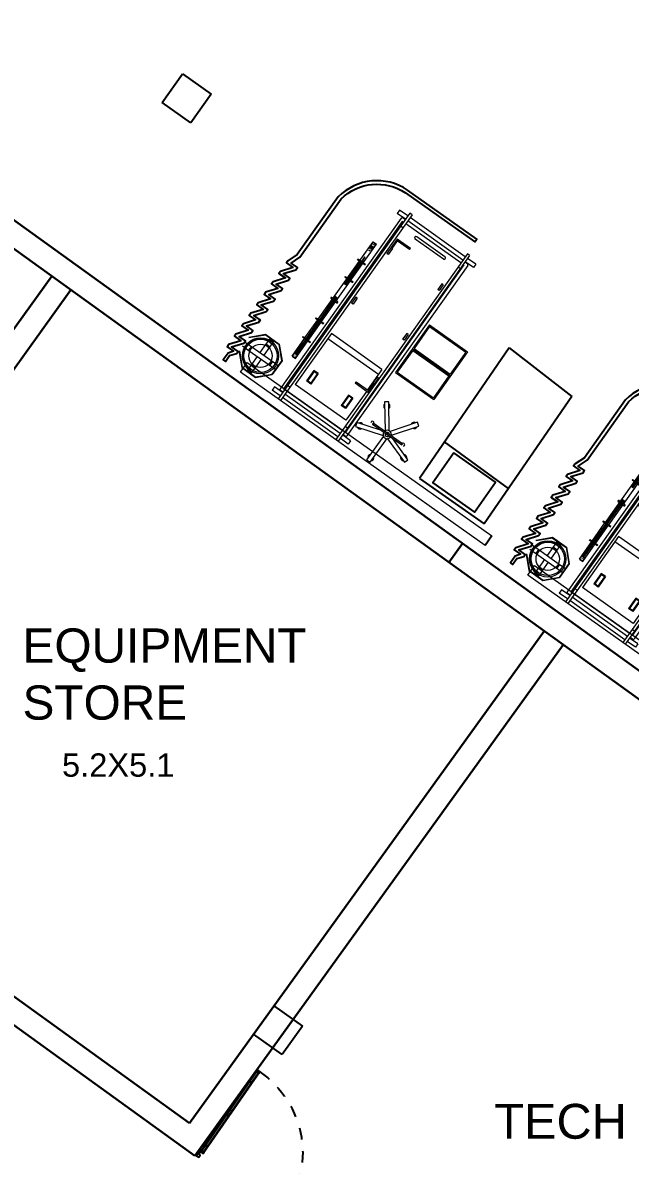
# Model space of a CAD drawing. Header units: metres. Extents: x 141303 to 146299, y 125960 to 127091.
# Drawn here: x 146012.66 to 146017.86, y 126166.26 to 126176.05 of the extents above; entities that cross this region are included whole.
import ezdxf

# ---------------------------------------------------------------- set-up
doc = ezdxf.new("R2010")
doc.units = ezdxf.units.M
doc.header["$MEASUREMENT"] = 0
for name, pattern in [('C05 _MOB-EQUIP URGENCIAS Y TOCOCIRUGÍA$0$006_URGENCIAS & TOCOCIRUGÍA$0$03.-PRIMER NIVEL GENERAL$0$XR-PLANTA 3ER NIVEL$0$DASHED', [19.05, 12.7, -6.35]), ('C05 _MOB-EQUIP URGENCIAS Y TOCOCIRUGÍA$0$006_URGENCIAS & TOCOCIRUGÍA$0$03.-PRIMER NIVEL GENERAL$0$XR-PLANTA 3ER NIVEL$0$DASHED2', [0.375, 0.25, -0.125]), ('C08_MUROS SERVICIOS$0$HIDDE100', [0.16, 0.1, -0.06])]:
    doc.linetypes.add(name, pattern=pattern)
doc.layers.add('door', color=12, linetype='Continuous')
doc.layers.add('FURNITURE', color=6, linetype='Continuous')
for name, color, linetype, lineweight in [('LETTERING', 50, 'Continuous', 30), ('new column', 4, 'Continuous', 25), ('NVMI_WALL', 7, 'Continuous', 30)]:
    doc.layers.add(name, color=color, linetype=linetype, lineweight=lineweight)
doc.layers.get('0').off()
doc.styles.get("Standard").update_dxf_attribs({"font": 'arial.ttf'})

# ---------------------------------------------------------------- blocks, each defined once
blk = doc.blocks.new('C05 _MOB-EQUIP URGENCIAS Y TOCOCIRUGÍA$0$cortina antibacterial')
blk.add_lwpolyline([(300.2657, -580.6732), (300.2657, -580.6512), (300.2657, -580.6732), (300.1987, -580.6732), (300.2657, -580.7612), (300.2657, -580.7832), (300.1987, -580.7832), (300.2657, -580.8712), (300.2657, -580.8932), (300.1987, -580.8932), (300.2657, -580.9812), (300.2657, -581.0032), (300.1987, -581.0032), (300.2657, -581.0913), (300.2657, -581.1133), (300.1987, -581.1133), (300.2657, -581.2013), (300.2657, -581.2233), (300.1987, -581.2233), (300.2307, -581.3093), (300.2307, -581.9212, 0.354939), (300.6507, -582.2812), (301.3781, -582.2812), (301.3781, -582.3112), (300.6507, -582.3112, -0.359051), (300.2007, -581.9212), (300.2007, -581.3133), (300.1657, -581.2233), (300.1657, -581.2013), (300.2327, -581.2013), (300.1657, -581.1133), (300.1657, -581.0913), (300.2327, -581.0913), (300.1657, -581.0032), (300.1657, -580.9812), (300.2327, -580.9812), (300.1657, -580.8932), (300.1657, -580.8712), (300.2327, -580.8712), (300.1657, -580.7832), (300.1657, -580.7612), (300.2327, -580.7612), (300.1657, -580.6732), (300.1657, -580.6512), (300.2327, -580.6512), (300.1657, -580.5632), (300.1657, -580.5412), (300.2327, -580.5412), (300.1657, -580.4532), (300.1657, -580.4312), (300.2327, -580.4312), (300.1657, -580.3432), (300.1657, -580.3212), (300.2327, -580.3212), (300.2047, -580.2809), (300.2047, -580.2112), (300.2267, -580.2112), (300.2267, -580.2736), (300.2657, -580.3212), (300.2657, -580.3432), (300.1987, -580.3432), (300.2657, -580.4312), (300.2657, -580.4532), (300.1987, -580.4532), (300.2657, -580.5412), (300.2657, -580.5632), (300.1987, -580.5632), (300.2657, -580.6512)], format="xyb")
blk = doc.blocks.new('bed ward')
at = {"layer": 'FURNITURE'}
for p, q in [((142390.7997, 126644.8988), (142391.2231, 126645.4299)), ((142391.2231, 126645.4299), (142392.3074, 126644.6671)), ((142390.7997, 126644.8988), (142391.9101, 126644.1162)), ((142392.0066, 126644.8787), (142391.6003, 126644.3345)), ((142392.4102, 126644.7311), (142392.4922, 126644.6739)), ((142391.9101, 126644.1162), (142392.3074, 126644.6671))]:
    blk.add_line(p, q, dxfattribs=at)
at = {"layer": 'FURNITURE', "lineweight": 0}
for p, q in [((142390.9006, 126642.6528, 310.935), (142392.4102, 126644.7311, 310.935)), ((142392.4922, 126644.6739, 310.935), (142390.9815, 126642.5941, 310.935)), ((142391.4412, 126643.7209, 310.935), (142391.621, 126643.9684, 310.935)), ((142390.9815, 126642.5941, 310.935), (142390.9006, 126642.6528, 310.935))]:
    blk.add_line(p, q, dxfattribs=at)
at = {"layer": 'FURNITURE', "linetype": 'Continuous', "lineweight": 0}
for p, q in [((142390.0804, 126644.6205, 310.935), (142390.0299, 126644.551, 310.935)), ((142390.1087, 126644.6, 310.935), (142390.0582, 126644.5304, 310.935)), ((142390.0804, 126644.6205, 310.935), (142390.1087, 126644.6, 310.935)), ((142390.0157, 126644.5315, 310.935), (142389.6749, 126644.0623, 310.935)), ((142390.0441, 126644.511, 310.935), (142389.7032, 126644.0417, 310.935)), ((142390.0683, 126644.4933, 310.935), (142389.7275, 126644.0241, 310.935)), ((142390.0056, 126644.5686, 310.935), (142389.9915, 126644.5492, 310.935)), ((142389.9915, 126644.5492, 310.935), (142391.5692, 126643.4032, 310.935)), ((142390.0056, 126644.5686, 310.935), (142391.5833, 126643.4226, 310.935)), ((142390.0766, 126644.5491, 310.935), (142390.0614, 126644.5281, 310.935)), ((142390.086, 126644.5176, 310.935), (142390.0824, 126644.5128, 310.935)), ((142390.086, 126644.5176, 310.935), (142391.5099, 126643.4833, 310.935)), ((142390.0906, 126644.5513, 310.935), (142391.5388, 126643.4994, 310.935)), ((142390.5962, 126644.2164, 310.935), (142390.8313, 126644.54, 310.935)), ((142390.6102, 126644.2186, 310.935), (142390.8335, 126644.526, 310.935)), ((142390.8313, 126644.54, 310.935), (142391.2359, 126644.2462, 310.935)), ((142390.8335, 126644.526, 310.935), (142391.0196, 126644.3909, 310.935)), ((142390.1172, 126644.4875, 310.935), (142390.1031, 126644.4681, 310.935)), ((142390.7963, 126644.0834, 310.935), (142391.0196, 126644.3909, 310.935)), ((142390.7985, 126644.0694, 310.935), (142391.0336, 126644.3931, 310.935)), ((142390.014, 126644.3573, 310.935), (142389.8401, 126644.1178, 310.935)), ((142390.0334, 126644.3432, 310.935), (142389.8595, 126644.1037, 310.935)), ((142390.2537, 126644.3402, 310.935), (142390.2449, 126644.328, 310.935)), ((142390.2449, 126644.328, 310.935), (142390.2942, 126644.2922, 310.935)), ((142390.2537, 126644.3402, 310.935), (142390.3031, 126644.3043, 310.935)), ((142390.3031, 126644.3043, 310.935), (142390.2942, 126644.2922, 310.935)), ((142390.8125, 126644.0717, 310.935), (142391.0358, 126644.3791, 310.935)), ((142391.0358, 126644.3791, 310.935), (142391.2219, 126644.2439, 310.935)), ((142390.5962, 126644.2164, 310.935), (142391.0008, 126643.9225, 310.935)), ((142390.6102, 126644.2186, 310.935), (142390.7963, 126644.0834, 310.935)), ((142390.9986, 126643.9365, 310.935), (142391.2219, 126644.2439, 310.935)), ((142391.0008, 126643.9225, 310.935), (142391.2359, 126644.2462, 310.935)), ((142389.6608, 126644.0429, 310.935), (142389.6102, 126643.9733, 310.935)), ((142389.6506, 126644.0799, 310.935), (142389.6365, 126644.0605, 310.935)), ((142389.6365, 126644.0605, 310.935), (142391.2142, 126642.9145, 310.935)), ((142389.6891, 126644.0223, 310.935), (142389.6386, 126643.9527, 310.935)), ((142389.6506, 126644.0799, 310.935), (142391.2283, 126642.9339, 310.935)), ((142389.6922, 126644.02, 310.935), (142389.6769, 126643.999, 310.935)), ((142389.7134, 126644.0047, 310.935), (142389.7063, 126643.9949, 310.935)), ((142389.7623, 126643.9988, 310.935), (142389.7482, 126643.9794, 310.935)), ((142389.9399, 126644.0613, 310.935), (142389.8577, 126643.9481, 310.935)), ((142389.9489, 126644.0548, 310.935), (142389.8731, 126643.9504, 310.935)), ((142389.9399, 126644.0613, 310.935), (142389.9489, 126644.0548, 310.935)), ((142390.6752, 126644.034, 310.935), (142390.6664, 126644.0218, 310.935)), ((142390.6664, 126644.0218, 310.935), (142390.7158, 126643.986, 310.935)), ((142390.6752, 126644.034, 310.935), (142390.7246, 126643.9981, 310.935)), ((142390.8125, 126644.0717, 310.935), (142390.9986, 126643.9365, 310.935)), ((142389.6102, 126643.9733, 310.935), (142389.6386, 126643.9527, 310.935)), ((142389.6791, 126643.985, 310.935), (142391.1296, 126642.9314, 310.935)), ((142389.7063, 126643.9949, 310.935), (142391.1303, 126642.9606, 310.935)), ((142389.8577, 126643.9481, 310.935), (142389.9798, 126643.8593, 310.935)), ((142389.8731, 126643.9504, 310.935), (142389.9369, 126643.904, 310.935)), ((142389.9393, 126643.9073, 310.935), (142389.9305, 126643.8952, 310.935)), ((142389.9393, 126643.9073, 310.935), (142389.9886, 126643.8714, 310.935)), ((142390.7246, 126643.9981, 310.935), (142390.7158, 126643.986, 310.935)), ((142389.9886, 126643.8714, 310.935), (142389.9798, 126643.8593, 310.935)), ((142390.9733, 126643.8063, 310.935), (142390.6607, 126643.3759, 310.935)), ((142390.9733, 126643.8063, 310.935), (142391.1477, 126643.6797, 310.935)), ((142390.5371, 126643.2647, 310.935), (142389.8784, 126643.7432, 310.935)), ((142390.5577, 126643.2931, 310.935), (142389.899, 126643.7716, 310.935)), ((142391.017, 126643.7746, 310.935), (142390.7044, 126643.3441, 310.935)), ((142391.0378, 126643.7664, 310.935), (142391.0466, 126643.7786, 310.935)), ((142391.0872, 126643.7306, 310.935), (142391.0378, 126643.7664, 310.935)), ((142391.1688, 126643.6898, 310.935), (142391.0466, 126643.7786, 310.935)), ((142391.0872, 126643.7306, 310.935), (142391.096, 126643.7427, 310.935)), ((142391.1533, 126643.6875, 310.935), (142391.0895, 126643.7338, 310.935)), ((142390.0073, 126643.6676, 310.935), (142390.0089, 126643.6701, 310.935)), ((142390.0073, 126643.6676, 310.935), (142390.0516, 126643.6395, 310.935)), ((142390.0089, 126643.6701, 310.935), (142390.0532, 126643.6419, 310.935)), ((142390.089, 126643.6119, 310.935), (142390.0089, 126643.6701, 310.935)), ((142390.0462, 126643.6425, 310.935), (142390.0905, 126643.6143, 310.935)), ((142391.0775, 126643.5831, 310.935), (142391.1533, 126643.6875, 310.935)), ((142391.0865, 126643.5765, 310.935), (142391.1688, 126643.6898, 310.935)), ((142391.1567, 126643.6731, 310.935), (142391.4054, 126643.4925, 310.935)), ((142390.1567, 126643.5591, 310.935), (142390.1583, 126643.5616, 310.935)), ((142390.1567, 126643.5591, 310.935), (142390.201, 126643.531, 310.935)), ((142390.2384, 126643.5034, 310.935), (142390.1583, 126643.5616, 310.935)), ((142390.1583, 126643.5616, 310.935), (142390.2026, 126643.5334, 310.935)), ((142390.1941, 126643.5315, 310.935), (142390.2384, 126643.5034, 310.935)), ((142390.1956, 126643.534, 310.935), (142390.2399, 126643.5058, 310.935)), ((142390.3608, 126643.6011, 310.935), (142390.352, 126643.589, 310.935)), ((142390.352, 126643.589, 310.935), (142390.4014, 126643.5531, 310.935)), ((142390.3608, 126643.6011, 310.935), (142390.4102, 126643.5653, 310.935)), ((142390.4102, 126643.5653, 310.935), (142390.4014, 126643.5531, 310.935)), ((142391.0865, 126643.5765, 310.935), (142391.0775, 126643.5831, 310.935)), ((142391.2158, 126643.5548, 310.935), (142391.1888, 126643.5176, 310.935)), ((142391.1888, 126643.5176, 310.935), (142391.2778, 126643.4529, 310.935)), ((142391.2171, 126643.5464, 310.935), (142391.1972, 126643.5189, 310.935)), ((142391.1972, 126643.5189, 310.935), (142391.2765, 126643.4613, 310.935)), ((142391.2158, 126643.5548, 310.935), (142391.3048, 126643.4901, 310.935)), ((142391.2171, 126643.5464, 310.935), (142391.2964, 126643.4888, 310.935)), ((142391.5812, 126643.5304, 310.935), (142391.5307, 126643.4608, 310.935)), ((142391.6096, 126643.5098, 310.935), (142391.559, 126643.4402, 310.935)), ((142391.5812, 126643.5304, 310.935), (142391.6096, 126643.5098, 310.935)), ((142390.2384, 126643.5034, 310.935), (142390.2399, 126643.5058, 310.935)), ((142391.4054, 126643.4925, 310.935), (142391.0927, 126643.062, 310.935)), ((142391.4923, 126643.459, 310.935), (142391.1303, 126642.9606, 310.935)), ((142391.5166, 126643.4414, 310.935), (142391.1757, 126642.9721, 310.935)), ((142391.5449, 126643.4208, 310.935), (142391.204, 126642.9515, 310.935)), ((142391.2964, 126643.4888, 310.935), (142391.2765, 126643.4613, 310.935)), ((142391.3048, 126643.4901, 310.935), (142391.2778, 126643.4529, 310.935)), ((142391.4716, 126643.5037, 310.935), (142391.4575, 126643.4843, 310.935)), ((142391.5099, 126643.4833, 310.935), (142391.5064, 126643.4784, 310.935)), ((142391.541, 126643.4854, 310.935), (142391.5257, 126643.4644, 310.935)), ((142391.5833, 126643.4226, 310.935), (142391.5692, 126643.4032, 310.935)), ((142390.6607, 126643.3759, 310.935), (142391.0927, 126643.062, 310.935)), ((142390.5082, 126643.3038, 310.935), (142390.5097, 126643.3063, 310.935)), ((142390.5082, 126643.3038, 310.935), (142390.5525, 126643.2757, 310.935)), ((142390.5097, 126643.3063, 310.935), (142390.554, 126643.2781, 310.935)), ((142390.5898, 126643.2481, 310.935), (142390.5097, 126643.3063, 310.935)), ((142390.5455, 126643.2763, 310.935), (142390.5898, 126643.2481, 310.935)), ((142390.5471, 126643.2787, 310.935), (142390.5914, 126643.2506, 310.935)), ((142390.5491, 126643.2813, 310.935), (142390.5712, 126643.3117, 310.935)), ((142390.5898, 126643.2481, 310.935), (142390.5914, 126643.2506, 310.935)), ((142391.0019, 126643.2603, 310.935), (142390.9749, 126643.223, 310.935)), ((142390.9749, 126643.223, 310.935), (142391.0639, 126643.1584, 310.935)), ((142391.0032, 126643.2519, 310.935), (142390.9832, 126643.2244, 310.935)), ((142390.9832, 126643.2244, 310.935), (142391.0625, 126643.1668, 310.935)), ((142391.0019, 126643.2603, 310.935), (142391.0909, 126643.1956, 310.935)), ((142391.0032, 126643.2519, 310.935), (142391.0825, 126643.1943, 310.935)), ((142390.667, 126643.1885, 310.935), (142390.6685, 126643.1909, 310.935)), ((142390.667, 126643.1885, 310.935), (142390.7113, 126643.1603, 310.935)), ((142390.6685, 126643.1909, 310.935), (142390.7128, 126643.1628, 310.935)), ((142390.7486, 126643.1328, 310.935), (142390.6685, 126643.1909, 310.935)), ((142390.7043, 126643.1609, 310.935), (142390.7486, 126643.1328, 310.935)), ((142390.7059, 126643.1634, 310.935), (142390.7502, 126643.1352, 310.935)), ((142390.7486, 126643.1328, 310.935), (142390.7502, 126643.1352, 310.935)), ((142391.0825, 126643.1943, 310.935), (142391.0625, 126643.1668, 310.935)), ((142391.0909, 126643.1956, 310.935), (142391.0639, 126643.1584, 310.935)), ((142390.66, 126642.8107, 310.935), (142390.7458, 126642.9288, 310.935)), ((142390.6633, 126642.8083, 310.935), (142390.7491, 126642.9264, 310.935)), ((142390.7458, 126642.9288, 310.935), (142390.8882, 126642.9514, 310.935)), ((142390.7464, 126642.9248, 310.935), (142390.8889, 126642.9474, 310.935)), ((142390.8858, 126642.9481, 310.935), (142391.004, 126642.8623, 310.935)), ((142390.8882, 126642.9514, 310.935), (142391.0064, 126642.8656, 310.935)), ((142391.1167, 126643.015, 310.935), (142391.1026, 126642.9956, 310.935)), ((142391.1616, 126642.9527, 310.935), (142391.1111, 126642.8831, 310.935)), ((142391.1899, 126642.9321, 310.935), (142391.1394, 126642.8625, 310.935)), ((142391.1589, 126642.9547, 310.935), (142391.1436, 126642.9336, 310.935)), ((142391.2283, 126642.9339, 310.935), (142391.2142, 126642.9145, 310.935)), ((142390.6908, 126642.8532, 310.935), (142390.7475, 126642.812, 310.935)), ((142390.7037, 126642.8445, 310.935), (142390.7272, 126642.8768, 310.935)), ((142390.7037, 126642.8445, 310.935), (142390.7069, 126642.8421, 310.935)), ((142390.7069, 126642.8421, 310.935), (142390.7304, 126642.8745, 310.935)), ((142390.7075, 126642.8565, 310.935), (142390.7169, 126642.8695, 310.935)), ((142390.7075, 126642.8565, 310.935), (142390.7107, 126642.8542, 310.935)), ((142390.7149, 126642.8864, 310.935), (142390.7716, 126642.8452, 310.935)), ((142390.7169, 126642.8695, 310.935), (142390.7201, 126642.8671, 310.935)), ((142390.7186, 126642.8583, 310.935), (142390.7292, 126642.8507, 310.935)), ((142390.7272, 126642.8768, 310.935), (142390.7304, 126642.8745, 310.935)), ((142390.7427, 126642.8155, 310.935), (142390.7668, 126642.8487, 310.935)), ((142390.7475, 126642.812, 310.935), (142390.7716, 126642.8452, 310.935)), ((142390.8895, 126642.8638, 310.935), (142390.9307, 126642.9206, 310.935)), ((142390.8895, 126642.8638, 310.935), (142390.9227, 126642.8398, 310.935)), ((142390.893, 126642.8687, 310.935), (142390.9262, 126642.8446, 310.935)), ((142390.9227, 126642.8398, 310.935), (142390.9639, 126642.8965, 310.935)), ((142391.0249, 126642.7225, 310.935), (142391.0023, 126642.865, 310.935)), ((142391.0289, 126642.7231, 310.935), (142391.0064, 126642.8656, 310.935)), ((142391.1111, 126642.8831, 310.935), (142391.1394, 126642.8625, 310.935)), ((142390.6825, 126642.6682, 310.935), (142390.66, 126642.8107, 310.935)), ((142390.6866, 126642.6689, 310.935), (142390.664, 126642.8114, 310.935)), ((142390.725, 126642.6374, 310.935), (142390.7662, 126642.6941, 310.935)), ((142390.7582, 126642.6133, 310.935), (142390.7994, 126642.67, 310.935)), ((142390.7627, 126642.6892, 310.935), (142390.7959, 126642.6652, 310.935)), ((142390.7662, 126642.6941, 310.935), (142390.7994, 126642.67, 310.935)), ((142390.9173, 126642.6887, 310.935), (142390.9414, 126642.7219, 310.935)), ((142390.9173, 126642.6887, 310.935), (142390.974, 126642.6475, 310.935)), ((142390.9221, 126642.6852, 310.935), (142390.9462, 126642.7183, 310.935)), ((142390.9398, 126642.6074, 310.935), (142391.0256, 126642.7256, 310.935)), ((142390.9414, 126642.7219, 310.935), (142390.9981, 126642.6807, 310.935)), ((142390.9431, 126642.605, 310.935), (142391.0289, 126642.7231, 310.935)), ((142390.9585, 126642.6594, 310.935), (142390.982, 126642.6917, 310.935)), ((142390.9585, 126642.6594, 310.935), (142390.9618, 126642.657, 310.935)), ((142390.9618, 126642.657, 310.935), (142390.9853, 126642.6894, 310.935)), ((142390.9654, 126642.6791, 310.935), (142390.9703, 126642.6755, 310.935)), ((142390.9688, 126642.6667, 310.935), (142390.972, 126642.6644, 310.935)), ((142390.972, 126642.6644, 310.935), (142390.9814, 126642.6773, 310.935)), ((142390.9782, 126642.6797, 310.935), (142390.9814, 126642.6773, 310.935)), ((142390.982, 126642.6917, 310.935), (142390.9853, 126642.6894, 310.935)), ((142390.8, 126642.5865, 310.935), (142390.9425, 126642.6091, 310.935)), ((142390.8007, 126642.5824, 310.935), (142390.9431, 126642.605, 310.935))]:
    blk.add_line(p, q, dxfattribs=at)
at = {"layer": 'FURNITURE', "linetype": 'C05 _MOB-EQUIP URGENCIAS Y TOCOCIRUGÍA$0$006_URGENCIAS & TOCOCIRUGÍA$0$03.-PRIMER NIVEL GENERAL$0$XR-PLANTA 3ER NIVEL$0$DASHED2', "lineweight": 0}
for p, q in [((142389.8784, 126643.7432, 310.935), (142389.899, 126643.7716, 310.935)), ((142389.8834, 126643.7458, 310.935), (142389.8981, 126643.766, 310.935)), ((142389.9061, 126643.7262, 310.935), (142389.8839, 126643.7423, 310.935)), ((142389.9237, 126643.7505, 310.935), (142389.9016, 126643.7666, 310.935)), ((142389.9096, 126643.7268, 310.935), (142389.9243, 126643.747, 310.935)), ((142390.5442, 126643.2745, 310.935), (142389.9137, 126643.7324, 310.935)), ((142390.5506, 126643.2834, 310.935), (142389.9202, 126643.7413, 310.935)), ((142390.0228, 126643.6099, 310.935), (142390.0447, 126643.6401, 310.935)), ((142390.0275, 126643.6065, 310.935), (142390.0228, 126643.6099, 310.935)), ((142390.0275, 126643.6065, 310.935), (142390.0496, 126643.6369, 310.935)), ((142390.0447, 126643.6401, 310.935), (142390.089, 126643.6119, 310.935)), ((142390.0483, 126643.645, 310.935), (142390.0704, 126643.6755, 310.935)), ((142390.0532, 126643.6419, 310.935), (142390.0751, 126643.6721, 310.935)), ((142390.0751, 126643.6721, 310.935), (142390.0704, 126643.6755, 310.935)), ((142390.089, 126643.6119, 310.935), (142390.0905, 126643.6143, 310.935)), ((142390.1722, 126643.5014, 310.935), (142390.1941, 126643.5315, 310.935)), ((142390.1769, 126643.498, 310.935), (142390.199, 126643.5284, 310.935)), ((142390.1977, 126643.5365, 310.935), (142390.2198, 126643.567, 310.935)), ((142390.2026, 126643.5334, 310.935), (142390.2245, 126643.5635, 310.935)), ((142390.2245, 126643.5635, 310.935), (142390.2198, 126643.567, 310.935)), ((142390.1769, 126643.498, 310.935), (142390.1722, 126643.5014, 310.935)), ((142390.3516, 126643.3837, 310.935), (142390.3873, 126643.4327, 310.935)), ((142390.361, 126643.3768, 310.935), (142390.3966, 126643.4259, 310.935)), ((142390.5236, 126643.2461, 310.935), (142390.5455, 126643.2763, 310.935)), ((142390.5283, 126643.2427, 310.935), (142390.5236, 126643.2461, 310.935)), ((142390.5283, 126643.2427, 310.935), (142390.5504, 126643.2732, 310.935)), ((142390.6959, 126643.1494, 310.935), (142390.5418, 126643.2613, 310.935)), ((142390.703, 126643.1591, 310.935), (142390.5489, 126643.271, 310.935)), ((142390.554, 126643.2781, 310.935), (142390.5759, 126643.3083, 310.935)), ((142390.7095, 126643.168, 310.935), (142390.5553, 126643.2799, 310.935)), ((142390.7165, 126643.1777, 310.935), (142390.5624, 126643.2897, 310.935)), ((142390.5759, 126643.3083, 310.935), (142390.5712, 126643.3117, 310.935)), ((142390.6824, 126643.1308, 310.935), (142390.7043, 126643.1609, 310.935)), ((142390.6871, 126643.1274, 310.935), (142390.6824, 126643.1308, 310.935)), ((142390.6871, 126643.1274, 310.935), (142390.7092, 126643.1578, 310.935)), ((142390.8493, 126643.038, 310.935), (142390.7006, 126643.146, 310.935)), ((142390.8281, 126643.0682, 310.935), (142390.7077, 126643.1557, 310.935)), ((142390.7079, 126643.1659, 310.935), (142390.73, 126643.1963, 310.935)), ((142390.7128, 126643.1628, 310.935), (142390.7347, 126643.1929, 310.935)), ((142390.8346, 126643.0771, 310.935), (142390.7141, 126643.1646, 310.935)), ((142390.8699, 126643.0663, 310.935), (142390.7212, 126643.1743, 310.935)), ((142390.7347, 126643.1929, 310.935), (142390.73, 126643.1963, 310.935)), ((142390.824, 126643.0625, 310.935), (142390.8387, 126643.0828, 310.935)), ((142390.8467, 126643.043, 310.935), (142390.8246, 126643.0591, 310.935)), ((142390.8644, 126643.0672, 310.935), (142390.8422, 126643.0833, 310.935)), ((142390.8493, 126643.038, 310.935), (142390.8699, 126643.0663, 310.935)), ((142390.8502, 126643.0435, 310.935), (142390.8649, 126643.0637, 310.935))]:
    blk.add_line(p, q, dxfattribs=at)
at = {"layer": 'FURNITURE', "linetype": 'C05 _MOB-EQUIP URGENCIAS Y TOCOCIRUGÍA$0$006_URGENCIAS & TOCOCIRUGÍA$0$03.-PRIMER NIVEL GENERAL$0$XR-PLANTA 3ER NIVEL$0$DASHED', "lineweight": 0}
for p, q in [((142390.7662, 126642.6941, 310.935), (142390.8895, 126642.8638, 310.935)), ((142390.7716, 126642.8452, 310.935), (142390.8399, 126642.7956, 310.935)), ((142390.7994, 126642.67, 310.935), (142390.9227, 126642.8398, 310.935)), ((142390.7475, 126642.812, 310.935), (142390.8158, 126642.7624, 310.935)), ((142390.849, 126642.7383, 310.935), (142390.9173, 126642.6887, 310.935)), ((142390.8731, 126642.7715, 310.935), (142390.9414, 126642.7219, 310.935))]:
    blk.add_line(p, q, dxfattribs=at)
at = {"layer": 'FURNITURE'}
blk.add_lwpolyline([(142391.695, 126644.4122), (142391.9489, 126644.2293), (142392.204, 126644.5834), (142391.9501, 126644.7663)], close=True, dxfattribs=at)
at = {"layer": 'FURNITURE', "lineweight": 0, "elevation": 310.935}
for points in [[(142391.5386, 126643.8799), (142391.4621, 126644.1159), (142391.4278, 126644.1048), (142391.5043, 126643.8688)], [(142391.567, 126643.8476), (142391.7708, 126643.9891), (142391.7503, 126644.0187), (142391.5632, 126643.8888)], [(142391.4998, 126643.8626), (142391.2517, 126643.862), (142391.2518, 126643.8259), (142391.4999, 126643.8265)], [(142391.4962, 126643.7966), (142391.4263, 126643.5851), (142391.4605, 126643.5738), (142391.5384, 126643.8093)], [(142391.5457, 126643.8117), (142391.7464, 126643.6658), (142391.7676, 126643.6949), (142391.5669, 126643.8408)]]:
    blk.add_lwpolyline(points, dxfattribs=at)
blk.add_lwpolyline([(142391.6317, 126643.9831, 2.414214), (142391.6211, 126643.9685), (142391.6138, 126643.9738), (142391.4338, 126643.726), (142391.4411, 126643.7207, 2.414214), (142391.4305, 126643.7061)], format="xyb", dxfattribs=at)
at = {"layer": 'FURNITURE', "linetype": 'C05 _MOB-EQUIP URGENCIAS Y TOCOCIRUGÍA$0$006_URGENCIAS & TOCOCIRUGÍA$0$03.-PRIMER NIVEL GENERAL$0$XR-PLANTA 3ER NIVEL$0$DASHED2', "lineweight": 0}
for centre, radius in [((142389.9033, 126643.7468, 310.935), 0.000769), ((142389.9534, 126643.7104, 310.935), 0.003), ((142390.1476, 126643.5693, 310.935), 0.003), ((142390.6007, 126643.2402, 310.935), 0.003), ((142390.7949, 126643.0992, 310.935), 0.003), ((142390.8454, 126643.0625, 310.935), 0.000769)]:
    blk.add_circle(centre, radius, dxfattribs=at)
at = {"layer": 'FURNITURE', "linetype": 'Continuous', "lineweight": 0}
for radius in [0.1555, 0.1425, 0.1]:
    blk.add_circle((142390.8445, 126642.7669, 310.935), radius, dxfattribs=at)
for centre, radius, start, end in [((142390.0847, 126644.5432, 310.935), 0.01, 54.006, 144.006), ((142390.0237, 126644.3502, 310.935), 0.012, 324.006, 144.006), ((142389.8498, 126644.1108, 310.935), 0.012, 144.006, 324.006), ((142389.685, 126643.9931, 310.935), 0.01, 144.006, 234.006), ((142391.5329, 126643.4913, 310.935), 0.01, 324.006, 54.006), ((142391.1355, 126642.9395, 310.935), 0.01, 234.006, 324.006), ((142390.8445, 126642.7669, 310.935), 0.1495, 144.006, 324.006)]:
    blk.add_arc(centre, radius, start, end, dxfattribs=at)
at = {"layer": 'FURNITURE', "lineweight": 0}
for centre, radius, start, end in [((142391.4561, 126644.0761, 310.935), 0.027, 329.76187, 66.14124), ((142391.4561, 126644.0761, 310.935), 0.027, 149.76187, 246.14124), ((142391.731, 126643.9833, 310.935), 0.027, 76.56714, 172.94651), ((142391.731, 126643.9833, 310.935), 0.027, 256.56714, 352.94651), ((142391.2878, 126643.8441, 310.935), 0.027, 41.94298, 138.32235), ((142391.2878, 126643.8441, 310.935), 0.027, 221.94298, 318.32235), ((142391.5311, 126643.8446, 310.935), 0.036, 68.48351, 219.52848), ((142391.5311, 126643.8446, 310.935), 0.036, 234.006, 54.006), ((142391.5311, 126643.8446, 310.935), 0.018, 84.006, 204.006), ((142391.5311, 126643.8446, 310.935), 0.018, 234.006, 54.006), ((142391.7278, 126643.7015, 310.935), 0.027, 5.7848, 102.16417), ((142391.4547, 126643.6136, 310.935), 0.027, 113.50803, 209.8874), ((142391.4547, 126643.6136, 310.935), 0.027, 293.50803, 29.8874), ((142391.7278, 126643.7015, 310.935), 0.027, 185.7848, 282.16417)]:
    blk.add_arc(centre, radius, start, end, dxfattribs=at)
at = {"layer": 'FURNITURE', "linetype": 'C05 _MOB-EQUIP URGENCIAS Y TOCOCIRUGÍA$0$006_URGENCIAS & TOCOCIRUGÍA$0$03.-PRIMER NIVEL GENERAL$0$XR-PLANTA 3ER NIVEL$0$DASHED2', "lineweight": 0}
for centre, radius, start, end in [((142389.8854, 126643.7443, 310.935), 0.0025, 144.006, 234.006), ((142389.9001, 126643.7646, 310.935), 0.0025, 54.006, 144.006), ((142389.9076, 126643.7282, 310.935), 0.0025, 234.006, 324.006), ((142389.9223, 126643.7485, 310.935), 0.0025, 324.006, 54.006), ((142390.3919, 126643.4293, 310.935), 0.0058, 324.006, 144.006), ((142390.3563, 126643.3803, 310.935), 0.0058, 144.006, 324.006), ((142390.826, 126643.0611, 310.935), 0.0025, 144.006, 234.006), ((142390.8407, 126643.0813, 310.935), 0.0025, 54.006, 144.006), ((142390.8482, 126643.045, 310.935), 0.0025, 234.006, 324.006), ((142390.8629, 126643.0652, 310.935), 0.0025, 324.006, 54.006)]:
    blk.add_arc(centre, radius, start, end, dxfattribs=at)
at = {"layer": 'FURNITURE', "lineweight": 0, "xscale": -1, "rotation": 234.0059966302266}
blk.add_blockref('C05 _MOB-EQUIP URGENCIAS Y TOCOCIRUGÍA$0$cortina antibacterial', (142683.8811, 126058.568, 310.935), dxfattribs=at)
blk = doc.blocks.new('C08_MUROS SERVICIOS$0$DOOR 1.20')
at = {"linetype": 'C08_MUROS SERVICIOS$0$HIDDE100'}
blk.add_lwpolyline([(187.586, 86.339, -0.424767), (188.786, 87.579)], format="xyb", dxfattribs=at)
at = {"linetype": 'ByBlock'}
blk.add_lwpolyline([(188.826, 86.379), (188.826, 87.579), (188.786, 87.579), (188.786, 86.379), (188.826, 86.379)], dxfattribs=at)
for points in [[(188.826, 87.559), (188.786, 87.559), (188.786, 87.579), (188.826, 87.579)], [(188.821, 87.41), (188.791, 87.41), (188.791, 87.419), (188.821, 87.419)], [(188.796, 87.419), (188.816, 87.419), (188.816, 87.41), (188.796, 87.41)], [(188.791, 86.999), (188.821, 86.999), (188.821, 86.919), (188.791, 86.919)], [(188.821, 86.469), (188.791, 86.469), (188.791, 86.479), (188.821, 86.479)], [(188.796, 86.479), (188.816, 86.479), (188.816, 86.469), (188.796, 86.469)], [(188.826, 86.379), (188.786, 86.379), (188.786, 86.399), (188.826, 86.399)]]:
    blk.add_lwpolyline(points, close=True)
blk.add_lwpolyline([(188.821, 86.399), (188.821, 87.559), (188.791, 87.559), (188.791, 86.399)], close=True, dxfattribs=at)
for points in [[(187.576, 86.379), (187.576, 86.309), (187.606, 86.309), (187.606, 86.339), (187.586, 86.339), (187.586, 86.379), (187.576, 86.379)], [(188.836, 86.379), (188.836, 86.309), (188.806, 86.309), (188.806, 86.339), (188.826, 86.339), (188.826, 86.379), (188.836, 86.379)]]:
    blk.add_lwpolyline(points)

msp = doc.modelspace()

# ---------------------------------------------------------------- linework, layer by layer
at = {"layer": 'new column'}
for p, q in [((146013.85428, 126175.36861), (146014.02822, 126175.61304)), ((146014.02822, 126175.61304), (146014.27265, 126175.4391)), ((146014.09871, 126175.19467), (146013.85428, 126175.36861)), ((146014.27265, 126175.4391), (146014.09871, 126175.19467)), ((146014.63695, 126167.38399), (146014.81089, 126167.62841)), ((146014.81089, 126167.62841), (146015.05531, 126167.45447)), ((146015.05531, 126167.45447), (146014.88138, 126167.21005)), ((146014.88138, 126167.21005), (146014.63695, 126167.38399))]:
    msp.add_line(p, q, dxfattribs=at)
at = {"layer": 'NVMI_WALL'}
for p, q in [((146023.72908, 126166.3271), (146009.85759, 126176.32535)), ((146023.61277, 126166.1644), (146009.90289, 126176.04616)), ((146009.75324, 126169.50152), (146012.90882, 126173.87955)), ((146009.91549, 126169.38458), (146013.07107, 126173.76261)), ((146016.31097, 126171.42736), (146016.42729, 126171.59006)), ((146016.31097, 126171.42736), (146016.42729, 126171.59006)), ((146014.08861, 126166.62323), (146017.12725, 126170.83901)), ((146014.13392, 126166.34404), (146017.28949, 126170.72207)), ((146014.08861, 126166.62323), (146010.76255, 126169.02058)), ((146014.13392, 126166.34404), (146010.6456, 126168.85833))]:
    msp.add_line(p, q, dxfattribs=at)

# ---------------------------------------------------------------- block references
at = {"layer": 'door', "xscale": -0.7088458887546228, "yscale": 0.7088458887546228, "zscale": 0.7088458887546228, "rotation": 325.2834132662443}
msp.add_blockref('C08_MUROS SERVICIOS$0$DOOR 1.20', (146089.33282, 126039.82112), dxfattribs=at)
at = {"layer": 'FURNITURE', "rotation": 270.6684327277618}
for p in [(17719.40391, 267076.92657), (17721.86464, 267075.1868)]:
    msp.add_blockref('bed ward', p, dxfattribs=at)

# ---------------------------------------------------------------- texts
at = {"layer": 'LETTERING', "attachment_point": 1}
for s, width, gutter_width, insert, char_height in [('EQUIPMENT STORE', 2.6567777, 1.46552, (146012.65752, 126170.86182), 0.2931044), ('5.2X5.1', 1.9020644, 1, (146012.996, 126169.79133), 0.2), ('TECH ROOM MONITOR', 6.9873013, 1.49272, (146016.69991, 126166.78791), 0.2985445)]:
    msp.add_mtext_dynamic_manual_height_columns(s, width=width, gutter_width=gutter_width, heights=[0], dxfattribs=dict(at, insert=insert, char_height=char_height))

doc.saveas('drawing.dxf')
